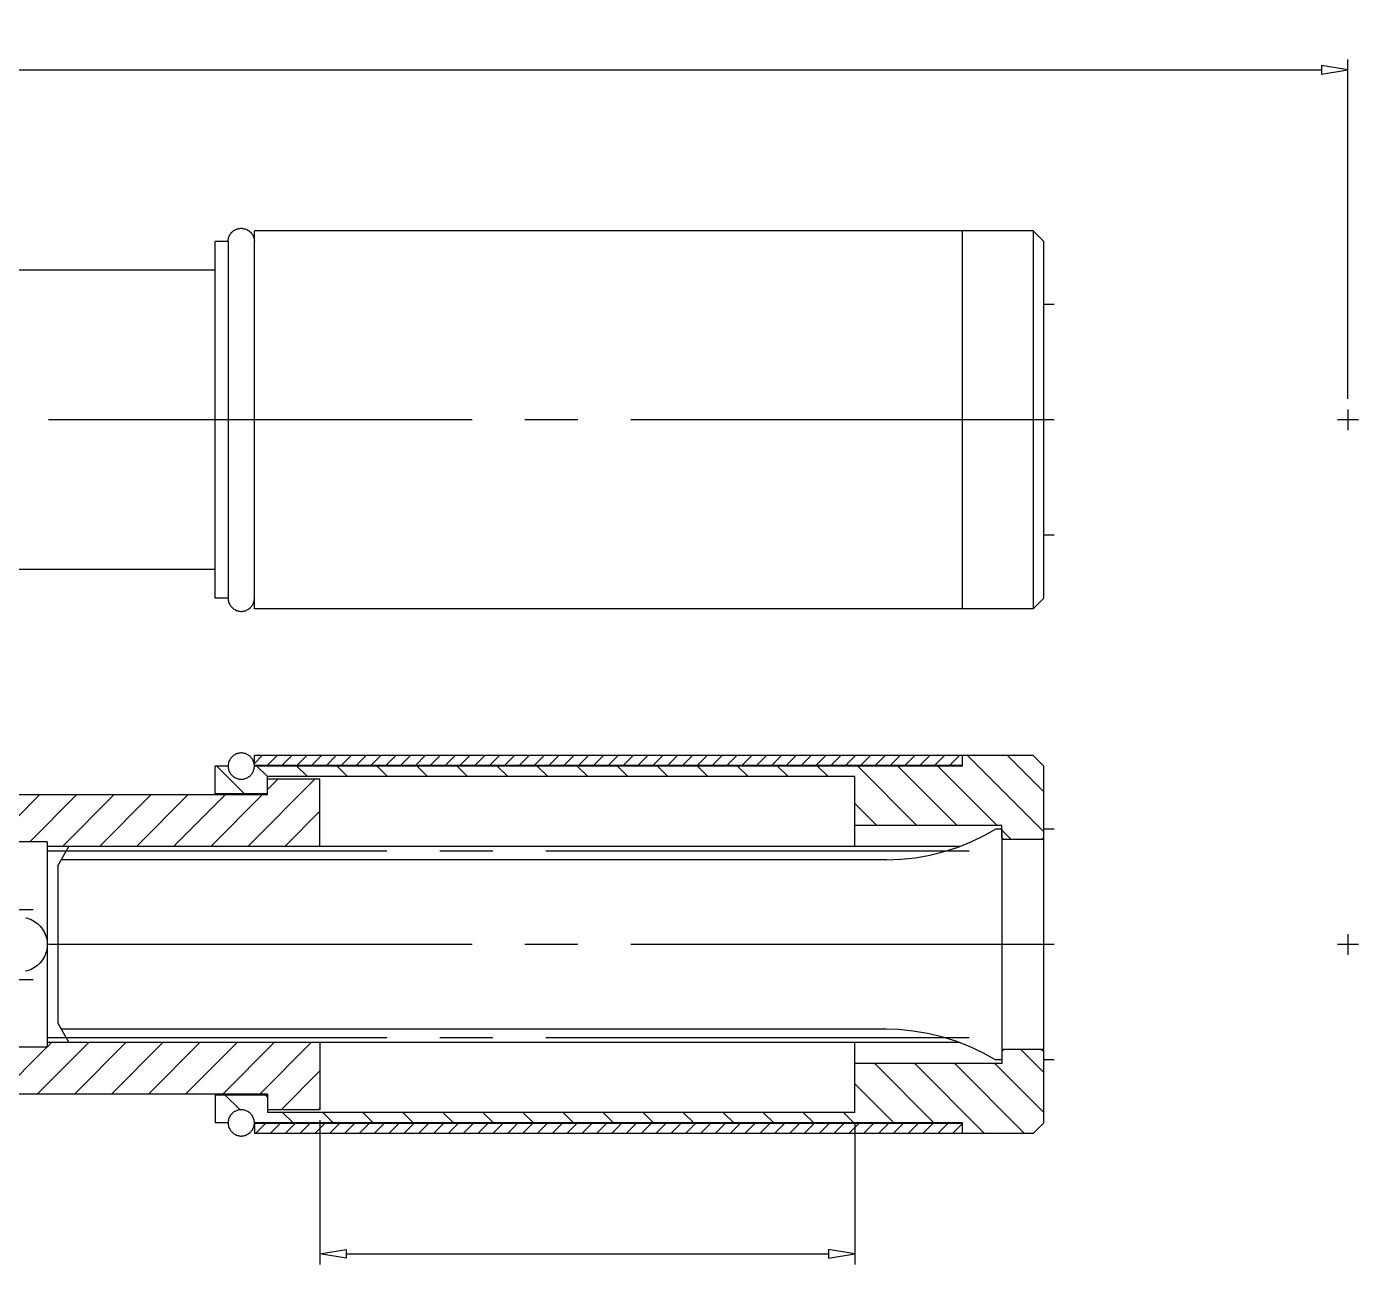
# Model space of a CAD drawing. Extents: x 0.1 to 49.5, y 18.9 to 51.3.
# Drawn here: x 18.04 to 49.49, y 22.06 to 51.28 of the extents above; entities that cross this region are included whole.
import ezdxf

# ---------------------------------------------------------------- set-up
doc = ezdxf.new("R2010")
doc.units = 0
doc.linetypes.add('1', pattern=[13.75, 10, -1.25, 1.25, -1.25])
doc.layers.get('0').update_dxf_attribs({"linetype": 'CONTINUOUS'})

msp = doc.modelspace()

# ---------------------------------------------------------------- linework, layer by layer
at = {"color": 2, "const_width": 0.000000248}
for points in [[(26.268, 50.408), (26.161, 50.408), (26.161, 51.087), (26.133, 51.062), (26.099, 51.038), (26.061, 51.013), (26.02, 50.991), (25.983, 50.973), (25.948, 50.958), (25.948, 51.061), (26.005, 51.091), (26.058, 51.125), (26.105, 51.163), (26.145, 51.202), (26.176, 51.241), (26.199, 51.279), (26.268, 51.279), (26.268, 50.408)], [(26.704, 50.879), (26.664, 50.897), (26.631, 50.92), (26.606, 50.948), (26.588, 50.98), (26.578, 51.016), (26.574, 51.055), (26.582, 51.115), (26.604, 51.168), (26.642, 51.214), (26.693, 51.25), (26.753, 51.272), (26.823, 51.279), (26.894, 51.272), (26.955, 51.25), (27.006, 51.213), (27.044, 51.166), (27.067, 51.112), (27.075, 51.052), (27.072, 51.014), (27.061, 50.979), (27.044, 50.947), (27.019, 50.92), (26.987, 50.897), (26.947, 50.879), (26.996, 50.858), (27.037, 50.83), (27.069, 50.795), (27.092, 50.753), (27.106, 50.707), (27.111, 50.656), (27.102, 50.586), (27.076, 50.524), (27.032, 50.469), (26.974, 50.427), (26.905, 50.402), (26.825, 50.394), (26.745, 50.402), (26.676, 50.427), (26.618, 50.47), (26.574, 50.524), (26.548, 50.588), (26.539, 50.659), (26.544, 50.712), (26.558, 50.76), (26.582, 50.801), (26.615, 50.835), (26.656, 50.861), (26.704, 50.879)], [(27.214, 50.836), (27.218, 50.932), (27.228, 51.014), (27.246, 51.083), (27.27, 51.141), (27.302, 51.189), (27.34, 51.228), (27.385, 51.256), (27.437, 51.273), (27.497, 51.279), (27.542, 51.276), (27.582, 51.266), (27.619, 51.251), (27.652, 51.229), (27.681, 51.202), (27.706, 51.17), (27.728, 51.132), (27.745, 51.089), (27.76, 51.041), (27.771, 50.984), (27.777, 50.916), (27.78, 50.836), (27.776, 50.741), (27.766, 50.659), (27.748, 50.59), (27.724, 50.532), (27.693, 50.484), (27.655, 50.445), (27.609, 50.416), (27.557, 50.399), (27.497, 50.394), (27.419, 50.404), (27.354, 50.433), (27.3, 50.483), (27.252, 50.571), (27.224, 50.688), (27.214, 50.836)], [(26.683, 51.059), (26.687, 51.02), (26.701, 50.987), (26.723, 50.958), (26.752, 50.937), (26.786, 50.924), (26.826, 50.919), (26.864, 50.924), (26.898, 50.937), (26.926, 50.958), (26.948, 50.986), (26.961, 51.017), (26.966, 51.053), (26.961, 51.09), (26.948, 51.123), (26.925, 51.151), (26.896, 51.174), (26.862, 51.187), (26.824, 51.191), (26.786, 51.187), (26.752, 51.174), (26.723, 51.152), (26.701, 51.125), (26.688, 51.093), (26.683, 51.059)], [(27.324, 50.836), (27.329, 50.709), (27.346, 50.615), (27.374, 50.552), (27.409, 50.512), (27.451, 50.489), (27.497, 50.481), (27.543, 50.489), (27.584, 50.513), (27.62, 50.552), (27.648, 50.615), (27.665, 50.71), (27.67, 50.836), (27.665, 50.963), (27.648, 51.058), (27.62, 51.12), (27.584, 51.16), (27.543, 51.183), (27.496, 51.191), (27.45, 51.184), (27.411, 51.163), (27.379, 51.129), (27.348, 51.061), (27.33, 50.963), (27.324, 50.836)], [(26.649, 50.658), (26.651, 50.628), (26.658, 50.599), (26.67, 50.57), (26.687, 50.544), (26.708, 50.522), (26.735, 50.504), (26.764, 50.491), (26.794, 50.484), (26.826, 50.481), (26.874, 50.487), (26.916, 50.503), (26.952, 50.53), (26.98, 50.566), (26.996, 50.607), (27.002, 50.655), (26.996, 50.703), (26.979, 50.746), (26.951, 50.782), (26.914, 50.81), (26.871, 50.827), (26.823, 50.832), (26.775, 50.827), (26.734, 50.81), (26.698, 50.783), (26.671, 50.747), (26.654, 50.705), (26.649, 50.658)], [(27.181, 42.383), (27.279, 42.392), (27.29, 42.348), (27.305, 42.313), (27.326, 42.287), (27.352, 42.269), (27.382, 42.258), (27.416, 42.254), (27.446, 42.257), (27.474, 42.265), (27.499, 42.277), (27.521, 42.294), (27.54, 42.314), (27.556, 42.337), (27.571, 42.365), (27.583, 42.399), (27.594, 42.439), (27.603, 42.482), (27.608, 42.526), (27.61, 42.57), (27.61, 42.575), (27.609, 42.582), (27.609, 42.591), (27.586, 42.559), (27.558, 42.532), (27.526, 42.508), (27.489, 42.491), (27.451, 42.48), (27.411, 42.477), (27.346, 42.485), (27.288, 42.511), (27.237, 42.555), (27.197, 42.613), (27.174, 42.682), (27.166, 42.761), (27.174, 42.844), (27.199, 42.915), (27.24, 42.975), (27.294, 43.019), (27.356, 43.046), (27.426, 43.055), (27.479, 43.05), (27.528, 43.035), (27.574, 43.01), (27.615, 42.975), (27.649, 42.931), (27.676, 42.879), (27.695, 42.815), (27.707, 42.733), (27.711, 42.634), (27.707, 42.531), (27.695, 42.442), (27.676, 42.369), (27.65, 42.308), (27.615, 42.258), (27.574, 42.218), (27.526, 42.19), (27.472, 42.172), (27.414, 42.167), (27.353, 42.173), (27.3, 42.192), (27.255, 42.223), (27.219, 42.266), (27.195, 42.319), (27.181, 42.383)], [(27.598, 42.767), (27.593, 42.824), (27.577, 42.873), (27.551, 42.913), (27.518, 42.943), (27.48, 42.961), (27.439, 42.967), (27.396, 42.96), (27.356, 42.941), (27.321, 42.909), (27.293, 42.866), (27.276, 42.816), (27.27, 42.758), (27.276, 42.706), (27.292, 42.661), (27.318, 42.623), (27.352, 42.594), (27.392, 42.577), (27.436, 42.571), (27.48, 42.577), (27.519, 42.594), (27.552, 42.623), (27.577, 42.662), (27.593, 42.71), (27.598, 42.767)], [(28.345, 42.284), (28.345, 42.181), (27.797, 42.181), (27.798, 42.207), (27.802, 42.232), (27.809, 42.256), (27.825, 42.295), (27.848, 42.333), (27.876, 42.371), (27.911, 42.411), (27.955, 42.455), (28.009, 42.503), (28.089, 42.575), (28.15, 42.637), (28.191, 42.688), (28.218, 42.732), (28.234, 42.775), (28.239, 42.816), (28.234, 42.856), (28.22, 42.892), (28.196, 42.923), (28.164, 42.948), (28.126, 42.962), (28.083, 42.967), (28.037, 42.962), (27.998, 42.946), (27.965, 42.921), (27.941, 42.886), (27.926, 42.843), (27.921, 42.792), (27.816, 42.804), (27.83, 42.879), (27.857, 42.942), (27.897, 42.991), (27.949, 43.027), (28.012, 43.048), (28.085, 43.055), (28.159, 43.048), (28.222, 43.024), (28.274, 42.986), (28.313, 42.936), (28.336, 42.879), (28.343, 42.814), (28.341, 42.779), (28.334, 42.745), (28.323, 42.711), (28.307, 42.677), (28.284, 42.641), (28.256, 42.605), (28.217, 42.563), (28.165, 42.512), (28.099, 42.452), (28.045, 42.404), (28.006, 42.367), (27.981, 42.342), (27.965, 42.323), (27.95, 42.304), (27.938, 42.284), (28.345, 42.284)], [(28.454, 42.411), (28.556, 42.425), (28.57, 42.371), (28.59, 42.327), (28.616, 42.295), (28.646, 42.272), (28.68, 42.259), (28.718, 42.254), (28.764, 42.26), (28.804, 42.278), (28.84, 42.307), (28.867, 42.344), (28.884, 42.387), (28.889, 42.436), (28.884, 42.482), (28.869, 42.523), (28.843, 42.558), (28.81, 42.584), (28.771, 42.6), (28.727, 42.605), (28.706, 42.604), (28.682, 42.6), (28.655, 42.593), (28.666, 42.687), (28.673, 42.687), (28.678, 42.686), (28.683, 42.686), (28.725, 42.69), (28.764, 42.702), (28.8, 42.722), (28.829, 42.75), (28.846, 42.786), (28.852, 42.832), (28.848, 42.868), (28.835, 42.901), (28.814, 42.929), (28.786, 42.95), (28.754, 42.963), (28.716, 42.968), (28.679, 42.963), (28.646, 42.95), (28.617, 42.928), (28.594, 42.898), (28.577, 42.859), (28.566, 42.811), (28.464, 42.83), (28.482, 42.896), (28.51, 42.952), (28.549, 42.996), (28.597, 43.029), (28.652, 43.049), (28.714, 43.055), (28.758, 43.052), (28.8, 43.042), (28.839, 43.025), (28.874, 43.002), (28.903, 42.974), (28.926, 42.941), (28.943, 42.905), (28.953, 42.868), (28.956, 42.829), (28.953, 42.793), (28.944, 42.758), (28.928, 42.726), (28.905, 42.698), (28.877, 42.673), (28.842, 42.653), (28.888, 42.637), (28.926, 42.612), (28.956, 42.579), (28.979, 42.538), (28.993, 42.492), (28.997, 42.439), (28.988, 42.366), (28.962, 42.302), (28.918, 42.245), (28.861, 42.201), (28.794, 42.175), (28.718, 42.166), (28.649, 42.174), (28.589, 42.196), (28.537, 42.234), (28.495, 42.284), (28.468, 42.343), (28.454, 42.411)], [(29.254, 42.653), (29.216, 42.672), (29.184, 42.695), (29.16, 42.723), (29.144, 42.755), (29.133, 42.791), (29.13, 42.831), (29.137, 42.891), (29.159, 42.944), (29.195, 42.991), (29.243, 43.027), (29.301, 43.048), (29.368, 43.055), (29.436, 43.048), (29.494, 43.026), (29.543, 42.989), (29.579, 42.942), (29.601, 42.888), (29.609, 42.828), (29.605, 42.789), (29.595, 42.754), (29.579, 42.723), (29.555, 42.695), (29.524, 42.672), (29.487, 42.653), (29.534, 42.632), (29.572, 42.604), (29.603, 42.569), (29.625, 42.528), (29.638, 42.482), (29.643, 42.43), (29.634, 42.36), (29.609, 42.297), (29.568, 42.243), (29.512, 42.2), (29.446, 42.175), (29.37, 42.167), (29.293, 42.175), (29.227, 42.201), (29.172, 42.243), (29.13, 42.298), (29.105, 42.361), (29.097, 42.433), (29.101, 42.487), (29.115, 42.534), (29.138, 42.575), (29.169, 42.61), (29.208, 42.636), (29.254, 42.653)], [(29.234, 42.835), (29.238, 42.796), (29.251, 42.762), (29.272, 42.734), (29.3, 42.712), (29.332, 42.699), (29.37, 42.694), (29.407, 42.699), (29.439, 42.712), (29.467, 42.733), (29.488, 42.761), (29.5, 42.793), (29.504, 42.829), (29.5, 42.866), (29.487, 42.899), (29.466, 42.927), (29.438, 42.95), (29.405, 42.963), (29.369, 42.968), (29.332, 42.963), (29.3, 42.95), (29.272, 42.928), (29.251, 42.9), (29.238, 42.869), (29.234, 42.835)], [(30.068, 42.181), (30.068, 42.39), (29.708, 42.39), (29.708, 42.488), (30.087, 43.052), (30.17, 43.052), (30.17, 42.488), (30.282, 42.488), (30.282, 42.39), (30.17, 42.39), (30.17, 42.181), (30.068, 42.181)], [(30.068, 42.88), (29.808, 42.488), (30.068, 42.488), (30.068, 42.88)], [(30.921, 42.284), (30.921, 42.181), (30.373, 42.181), (30.374, 42.207), (30.377, 42.232), (30.385, 42.256), (30.401, 42.295), (30.424, 42.333), (30.452, 42.371), (30.487, 42.411), (30.531, 42.455), (30.585, 42.503), (30.665, 42.575), (30.726, 42.637), (30.767, 42.688), (30.794, 42.732), (30.81, 42.775), (30.815, 42.816), (30.81, 42.856), (30.796, 42.892), (30.772, 42.923), (30.74, 42.948), (30.702, 42.962), (30.659, 42.967), (30.613, 42.962), (30.574, 42.946), (30.541, 42.921), (30.517, 42.886), (30.502, 42.843), (30.497, 42.792), (30.392, 42.804), (30.406, 42.879), (30.433, 42.942), (30.473, 42.991), (30.525, 43.027), (30.588, 43.048), (30.661, 43.055), (30.735, 43.048), (30.798, 43.024), (30.85, 42.986), (30.889, 42.936), (30.912, 42.879), (30.919, 42.814), (30.917, 42.779), (30.91, 42.745), (30.899, 42.711), (30.883, 42.677), (30.86, 42.641), (30.832, 42.605), (30.793, 42.563), (30.741, 42.512), (30.675, 42.452), (30.621, 42.404), (30.582, 42.367), (30.557, 42.342), (30.541, 42.323), (30.526, 42.304), (30.514, 42.284), (30.921, 42.284)], [(29.201, 42.433), (29.203, 42.402), (29.21, 42.373), (29.222, 42.344), (29.238, 42.318), (29.258, 42.296), (29.283, 42.278), (29.311, 42.265), (29.34, 42.257), (29.371, 42.254), (29.417, 42.26), (29.457, 42.276), (29.491, 42.304), (29.518, 42.34), (29.533, 42.381), (29.539, 42.429), (29.533, 42.478), (29.517, 42.52), (29.49, 42.557), (29.454, 42.585), (29.414, 42.602), (29.367, 42.607), (29.322, 42.602), (29.283, 42.585), (29.248, 42.557), (29.222, 42.521), (29.206, 42.48), (29.201, 42.433)], [(27.181, 29.996), (27.279, 30.005), (27.29, 29.961), (27.305, 29.926), (27.326, 29.9), (27.352, 29.882), (27.382, 29.871), (27.416, 29.867), (27.446, 29.87), (27.474, 29.877), (27.499, 29.89), (27.521, 29.907), (27.54, 29.927), (27.556, 29.95), (27.571, 29.978), (27.583, 30.012), (27.594, 30.052), (27.603, 30.095), (27.608, 30.139), (27.61, 30.183), (27.61, 30.188), (27.609, 30.195), (27.609, 30.204), (27.586, 30.172), (27.558, 30.145), (27.526, 30.121), (27.489, 30.104), (27.451, 30.093), (27.411, 30.089), (27.346, 30.098), (27.288, 30.124), (27.237, 30.168), (27.197, 30.226), (27.174, 30.295), (27.166, 30.374), (27.174, 30.457), (27.199, 30.528), (27.24, 30.588), (27.294, 30.632), (27.356, 30.659), (27.426, 30.668), (27.479, 30.663), (27.528, 30.648), (27.574, 30.623), (27.615, 30.588), (27.649, 30.544), (27.676, 30.492), (27.695, 30.427), (27.707, 30.346), (27.711, 30.247), (27.707, 30.144), (27.695, 30.055), (27.676, 29.982), (27.65, 29.921), (27.615, 29.871), (27.574, 29.831), (27.526, 29.803), (27.472, 29.785), (27.414, 29.78), (27.353, 29.786), (27.3, 29.805), (27.255, 29.836), (27.219, 29.879), (27.195, 29.932), (27.181, 29.996)], [(27.598, 30.38), (27.593, 30.437), (27.577, 30.486), (27.551, 30.526), (27.518, 30.556), (27.48, 30.574), (27.439, 30.58), (27.396, 30.573), (27.356, 30.554), (27.321, 30.522), (27.293, 30.479), (27.276, 30.429), (27.27, 30.371), (27.276, 30.319), (27.292, 30.274), (27.318, 30.236), (27.352, 30.207), (27.392, 30.19), (27.436, 30.184), (27.48, 30.19), (27.519, 30.207), (27.552, 30.236), (27.577, 30.275), (27.593, 30.323), (27.598, 30.38)], [(28.345, 29.897), (28.345, 29.794), (27.797, 29.794), (27.798, 29.82), (27.802, 29.845), (27.809, 29.869), (27.825, 29.908), (27.848, 29.946), (27.876, 29.984), (27.911, 30.024), (27.955, 30.068), (28.009, 30.116), (28.089, 30.188), (28.15, 30.25), (28.191, 30.301), (28.218, 30.345), (28.234, 30.388), (28.239, 30.429), (28.234, 30.469), (28.22, 30.505), (28.196, 30.536), (28.164, 30.56), (28.126, 30.575), (28.083, 30.58), (28.037, 30.575), (27.998, 30.559), (27.965, 30.534), (27.941, 30.499), (27.926, 30.456), (27.921, 30.405), (27.816, 30.417), (27.83, 30.492), (27.857, 30.554), (27.897, 30.604), (27.949, 30.64), (28.012, 30.661), (28.085, 30.668), (28.159, 30.661), (28.222, 30.637), (28.274, 30.599), (28.313, 30.549), (28.336, 30.491), (28.343, 30.427), (28.341, 30.392), (28.334, 30.358), (28.323, 30.324), (28.307, 30.29), (28.284, 30.254), (28.256, 30.218), (28.217, 30.176), (28.165, 30.125), (28.099, 30.065), (28.045, 30.016), (28.006, 29.98), (27.981, 29.955), (27.965, 29.936), (27.95, 29.916), (27.938, 29.897), (28.345, 29.897)], [(28.454, 30.024), (28.556, 30.038), (28.57, 29.984), (28.59, 29.94), (28.616, 29.908), (28.646, 29.885), (28.68, 29.872), (28.718, 29.867), (28.764, 29.873), (28.804, 29.891), (28.84, 29.92), (28.867, 29.957), (28.884, 30), (28.889, 30.049), (28.884, 30.095), (28.869, 30.136), (28.843, 30.171), (28.81, 30.197), (28.771, 30.213), (28.727, 30.218), (28.706, 30.217), (28.682, 30.213), (28.655, 30.206), (28.666, 30.3), (28.673, 30.3), (28.678, 30.299), (28.683, 30.299), (28.725, 30.303), (28.764, 30.315), (28.8, 30.335), (28.829, 30.363), (28.846, 30.399), (28.852, 30.445), (28.848, 30.481), (28.835, 30.514), (28.814, 30.542), (28.786, 30.563), (28.754, 30.576), (28.716, 30.58), (28.679, 30.576), (28.646, 30.563), (28.617, 30.541), (28.594, 30.511), (28.577, 30.472), (28.566, 30.424), (28.464, 30.443), (28.482, 30.509), (28.51, 30.565), (28.549, 30.609), (28.597, 30.642), (28.652, 30.662), (28.714, 30.668), (28.758, 30.665), (28.8, 30.655), (28.839, 30.638), (28.874, 30.615), (28.903, 30.587), (28.926, 30.554), (28.943, 30.518), (28.953, 30.481), (28.956, 30.442), (28.953, 30.406), (28.944, 30.371), (28.928, 30.339), (28.905, 30.311), (28.877, 30.286), (28.842, 30.266), (28.888, 30.25), (28.926, 30.225), (28.956, 30.192), (28.979, 30.151), (28.993, 30.105), (28.997, 30.051), (28.988, 29.979), (28.962, 29.915), (28.918, 29.858), (28.861, 29.814), (28.794, 29.788), (28.718, 29.779), (28.649, 29.787), (28.589, 29.809), (28.537, 29.847), (28.495, 29.897), (28.468, 29.956), (28.454, 30.024)], [(29.254, 30.266), (29.216, 30.285), (29.184, 30.308), (29.16, 30.336), (29.144, 30.368), (29.133, 30.404), (29.13, 30.444), (29.137, 30.504), (29.159, 30.557), (29.195, 30.604), (29.243, 30.64), (29.301, 30.661), (29.368, 30.668), (29.436, 30.661), (29.494, 30.639), (29.543, 30.602), (29.579, 30.555), (29.601, 30.501), (29.609, 30.441), (29.605, 30.402), (29.595, 30.367), (29.579, 30.336), (29.555, 30.308), (29.524, 30.285), (29.487, 30.266), (29.534, 30.245), (29.572, 30.217), (29.603, 30.182), (29.625, 30.141), (29.638, 30.095), (29.643, 30.043), (29.634, 29.973), (29.609, 29.91), (29.568, 29.856), (29.512, 29.813), (29.446, 29.788), (29.37, 29.78), (29.293, 29.788), (29.227, 29.813), (29.172, 29.856), (29.13, 29.911), (29.105, 29.974), (29.097, 30.046), (29.101, 30.1), (29.115, 30.147), (29.138, 30.188), (29.169, 30.222), (29.208, 30.248), (29.254, 30.266)], [(29.234, 30.447), (29.238, 30.409), (29.251, 30.375), (29.272, 30.347), (29.3, 30.325), (29.332, 30.312), (29.37, 30.307), (29.407, 30.312), (29.439, 30.325), (29.467, 30.346), (29.488, 30.374), (29.5, 30.406), (29.504, 30.442), (29.5, 30.479), (29.487, 30.512), (29.466, 30.54), (29.438, 30.563), (29.405, 30.576), (29.369, 30.58), (29.332, 30.576), (29.3, 30.563), (29.272, 30.541), (29.251, 30.513), (29.238, 30.482), (29.234, 30.447)], [(30.068, 29.794), (30.068, 30.003), (29.708, 30.003), (29.708, 30.101), (30.087, 30.665), (30.17, 30.665), (30.17, 30.101), (30.282, 30.101), (30.282, 30.003), (30.17, 30.003), (30.17, 29.794), (30.068, 29.794)], [(30.921, 29.897), (30.921, 29.794), (30.373, 29.794), (30.374, 29.82), (30.377, 29.845), (30.385, 29.869), (30.401, 29.908), (30.424, 29.946), (30.452, 29.984), (30.487, 30.024), (30.531, 30.068), (30.585, 30.116), (30.665, 30.188), (30.726, 30.25), (30.767, 30.301), (30.794, 30.345), (30.81, 30.388), (30.815, 30.429), (30.81, 30.469), (30.796, 30.505), (30.772, 30.536), (30.74, 30.56), (30.702, 30.575), (30.659, 30.58), (30.613, 30.575), (30.574, 30.559), (30.541, 30.534), (30.517, 30.499), (30.502, 30.456), (30.497, 30.405), (30.392, 30.417), (30.406, 30.492), (30.433, 30.554), (30.473, 30.604), (30.525, 30.64), (30.588, 30.661), (30.661, 30.668), (30.735, 30.661), (30.798, 30.637), (30.85, 30.599), (30.889, 30.549), (30.912, 30.491), (30.919, 30.427), (30.917, 30.392), (30.91, 30.358), (30.899, 30.324), (30.883, 30.29), (30.86, 30.254), (30.832, 30.218), (30.793, 30.176), (30.741, 30.125), (30.675, 30.065), (30.621, 30.016), (30.582, 29.98), (30.557, 29.955), (30.541, 29.936), (30.526, 29.916), (30.514, 29.897), (30.921, 29.897)], [(29.201, 30.046), (29.203, 30.015), (29.21, 29.986), (29.222, 29.957), (29.238, 29.931), (29.258, 29.909), (29.283, 29.891), (29.311, 29.878), (29.34, 29.87), (29.371, 29.867), (29.417, 29.873), (29.457, 29.889), (29.491, 29.917), (29.518, 29.953), (29.533, 29.994), (29.539, 30.042), (29.533, 30.09), (29.517, 30.133), (29.49, 30.17), (29.454, 30.198), (29.414, 30.214), (29.367, 30.22), (29.322, 30.215), (29.283, 30.198), (29.248, 30.17), (29.222, 30.134), (29.206, 30.093), (29.201, 30.046)], [(30.068, 30.493), (29.808, 30.101), (30.068, 30.101), (30.068, 30.493)], [(30.608, 22.681), (30.72, 22.691), (30.732, 22.641), (30.751, 22.6), (30.778, 22.568), (30.81, 22.545), (30.846, 22.532), (30.887, 22.527), (30.936, 22.534), (30.979, 22.553), (31.017, 22.585), (31.047, 22.628), (31.064, 22.679), (31.07, 22.739), (31.065, 22.795), (31.048, 22.843), (31.019, 22.883), (30.982, 22.912), (30.937, 22.929), (30.885, 22.935), (30.852, 22.933), (30.821, 22.925), (30.792, 22.912), (30.767, 22.895), (30.745, 22.874), (30.727, 22.851), (30.627, 22.864), (30.711, 23.31), (31.142, 23.31), (31.142, 23.208), (30.796, 23.208), (30.75, 22.975), (30.803, 23.005), (30.857, 23.023), (30.914, 23.029), (30.985, 23.02), (31.049, 22.994), (31.105, 22.951), (31.149, 22.893), (31.175, 22.826), (31.183, 22.748), (31.176, 22.673), (31.153, 22.606), (31.115, 22.545), (31.052, 22.486), (30.976, 22.451), (30.887, 22.44), (30.813, 22.447), (30.749, 22.469), (30.694, 22.506), (30.651, 22.555), (30.623, 22.613), (30.608, 22.681)], [(31.282, 22.882), (31.286, 22.978), (31.296, 23.06), (31.314, 23.129), (31.338, 23.187), (31.37, 23.235), (31.408, 23.274), (31.453, 23.302), (31.505, 23.319), (31.565, 23.325), (31.609, 23.322), (31.65, 23.312), (31.687, 23.297), (31.72, 23.275), (31.749, 23.248), (31.774, 23.216), (31.795, 23.178), (31.813, 23.135), (31.828, 23.087), (31.839, 23.03), (31.845, 22.962), (31.847, 22.882), (31.844, 22.787), (31.834, 22.705), (31.816, 22.636), (31.792, 22.578), (31.761, 22.53), (31.722, 22.491), (31.677, 22.462), (31.625, 22.445), (31.565, 22.44), (31.487, 22.45), (31.421, 22.479), (31.368, 22.529), (31.32, 22.617), (31.292, 22.734), (31.282, 22.882)], [(31.391, 22.882), (31.397, 22.755), (31.414, 22.661), (31.441, 22.598), (31.477, 22.558), (31.518, 22.535), (31.565, 22.527), (31.611, 22.535), (31.652, 22.559), (31.688, 22.598), (31.716, 22.661), (31.733, 22.756), (31.738, 22.882), (31.733, 23.009), (31.716, 23.104), (31.688, 23.166), (31.652, 23.206), (31.611, 23.229), (31.564, 23.237), (31.518, 23.23), (31.479, 23.209), (31.446, 23.175), (31.416, 23.107), (31.398, 23.009), (31.391, 22.882)]]:
    msp.add_lwpolyline(points, dxfattribs=at)
at = {"color": 3}
for points in [[(48.624, 50.363), (48.624, 50.156), (49.243, 50.26), (49.243, 50.26), (48.624, 50.363)], [(49.243, 42.492), (49.243, 50.507)], [(5.294, 50.26), (48.624, 50.26)], [(24.965, 25.46), (24.965, 22.058)], [(37.599, 25.398), (37.599, 22.058)], [(25.584, 22.409), (25.584, 22.202), (24.965, 22.306), (24.965, 22.306), (25.584, 22.409)], [(36.98, 22.409), (36.98, 22.202), (37.599, 22.306), (37.599, 22.306), (36.98, 22.409)], [(25.584, 22.306), (36.98, 22.306)]]:
    msp.add_lwpolyline(points, dxfattribs=at)
at = {"color": 7}
for points in [[(22.797, 46.208), (22.798, 46.23), (22.8, 46.251), (22.804, 46.273), (22.809, 46.294), (22.816, 46.314), (22.824, 46.334), (22.833, 46.354), (22.844, 46.372), (22.856, 46.39), (22.869, 46.407), (22.884, 46.423), (22.899, 46.438), (22.916, 46.452), (22.933, 46.465), (22.952, 46.476), (22.971, 46.486), (22.991, 46.495), (23.011, 46.503), (23.032, 46.509), (23.053, 46.513), (23.074, 46.516), (23.096, 46.518), (23.117, 46.518), (23.139, 46.516), (23.16, 46.513), (23.182, 46.509), (23.202, 46.503), (23.223, 46.495), (23.242, 46.486), (23.261, 46.476), (23.28, 46.465), (23.297, 46.452), (23.314, 46.438), (23.329, 46.423), (23.344, 46.407), (23.357, 46.39), (23.369, 46.372), (23.38, 46.354), (23.389, 46.334), (23.398, 46.314), (23.404, 46.294), (23.41, 46.273), (23.413, 46.251), (23.416, 46.208)], [(41.811, 46.456), (23.416, 46.456)], [(23.416, 37.537), (23.416, 46.456)], [(40.139, 37.537), (40.139, 46.456)], [(41.811, 46.456), (41.811, 37.537)], [(41.811, 46.456), (42.059, 46.208)], [(22.487, 37.785), (22.487, 46.208)], [(22.797, 46.208), (22.487, 46.208)], [(22.797, 46.208), (22.797, 37.785)], [(42.059, 37.785), (42.059, 46.208)], [(22.487, 45.527), (5.418, 45.527)], [(42.307, 44.722), (42.059, 44.722)], [(42.307, 39.271), (42.059, 39.271)], [(22.487, 38.466), (5.418, 38.466)], [(22.797, 37.785), (22.487, 37.785)], [(22.797, 37.785), (22.798, 37.763), (22.8, 37.742), (22.804, 37.721), (22.809, 37.7), (22.816, 37.679), (22.824, 37.659), (22.833, 37.64), (22.844, 37.621), (22.856, 37.603), (22.869, 37.586), (22.884, 37.57), (22.899, 37.555), (22.916, 37.541), (22.933, 37.528), (22.952, 37.517), (22.971, 37.507), (22.991, 37.498), (23.011, 37.49), (23.032, 37.484), (23.053, 37.48), (23.074, 37.477), (23.096, 37.475), (23.117, 37.475), (23.139, 37.477), (23.16, 37.48), (23.182, 37.484), (23.202, 37.49), (23.223, 37.498), (23.242, 37.507), (23.261, 37.517), (23.28, 37.528), (23.297, 37.541), (23.314, 37.555), (23.329, 37.57), (23.344, 37.586), (23.357, 37.603), (23.369, 37.621), (23.38, 37.64), (23.389, 37.659), (23.398, 37.679), (23.404, 37.7), (23.41, 37.721), (23.413, 37.742), (23.416, 37.785)], [(42.059, 37.785), (41.811, 37.537)], [(41.811, 37.537), (23.416, 37.537)], [(23.416, 33.821), (23.416, 33.843), (23.413, 33.864), (23.41, 33.886), (23.404, 33.906), (23.398, 33.927), (23.389, 33.947), (23.38, 33.967), (23.369, 33.985), (23.357, 34.003), (23.344, 34.02), (23.329, 34.036), (23.314, 34.051), (23.297, 34.065), (23.28, 34.078), (23.261, 34.089), (23.242, 34.099), (23.223, 34.108), (23.202, 34.116), (23.182, 34.122), (23.16, 34.126), (23.139, 34.129), (23.117, 34.131), (23.096, 34.131), (23.074, 34.129), (23.053, 34.126), (23.032, 34.122), (23.011, 34.116), (22.991, 34.108), (22.971, 34.099), (22.952, 34.089), (22.933, 34.078), (22.916, 34.065), (22.899, 34.051), (22.884, 34.036), (22.869, 34.02), (22.856, 34.003), (22.844, 33.985), (22.833, 33.967), (22.824, 33.947), (22.816, 33.927), (22.809, 33.906), (22.804, 33.886), (22.8, 33.864), (22.798, 33.843), (22.797, 33.821), (22.798, 33.8), (22.8, 33.778), (22.804, 33.757), (22.809, 33.736), (22.816, 33.715), (22.824, 33.695), (22.833, 33.676), (22.844, 33.657), (22.856, 33.639), (22.869, 33.622), (22.884, 33.606), (22.899, 33.591), (22.916, 33.577), (22.933, 33.564), (22.952, 33.553), (22.971, 33.543), (22.991, 33.534), (23.011, 33.527), (23.032, 33.521), (23.053, 33.516), (23.074, 33.513), (23.096, 33.512), (23.117, 33.512), (23.139, 33.513), (23.16, 33.516), (23.182, 33.521), (23.202, 33.527), (23.223, 33.534), (23.242, 33.543), (23.261, 33.553), (23.28, 33.564), (23.297, 33.577), (23.314, 33.591), (23.329, 33.606), (23.344, 33.622), (23.357, 33.639), (23.369, 33.657), (23.38, 33.676), (23.389, 33.695), (23.398, 33.715), (23.404, 33.736), (23.41, 33.757), (23.413, 33.778), (23.416, 33.821)], [(41.811, 34.069), (23.416, 34.069)], [(23.416, 33.821), (23.416, 34.069)], [(40.139, 33.821), (40.139, 34.069)], [(41.811, 34.069), (42.059, 33.821)], [(22.487, 33.14), (22.487, 33.821)], [(22.797, 33.821), (22.487, 33.821)], [(40.139, 33.834), (23.416, 33.834)], [(40.139, 33.821), (23.416, 33.821)], [(42.059, 25.398), (42.059, 33.821)], [(37.599, 33.573), (23.726, 33.573)], [(23.726, 33.14), (23.726, 33.573)], [(24.965, 33.511), (23.726, 33.511)], [(23.726, 33.14), (23.726, 33.511)], [(24.965, 31.926), (24.965, 33.511)], [(37.599, 31.926), (37.599, 33.573)], [(23.726, 33.14), (5.418, 33.14)], [(23.726, 33.165), (22.487, 33.165)], [(41.068, 32.421), (37.599, 32.421)], [(41.068, 32.136), (41.068, 32.421)], [(38.343, 31.611), (38.688, 31.623), (39.032, 31.659), (39.373, 31.72), (39.708, 31.803), (40.037, 31.91), (40.358, 32.04), (40.669, 32.191), (40.921, 32.335)], [(41.068, 32.335), (40.921, 32.335)], [(41.068, 32.335), (41.068, 26.884)], [(41.068, 32.136), (41.117, 32.087)], [(42.059, 32.087), (41.068, 32.087)], [(42.009, 32.087), (42.059, 32.136)], [(42.307, 32.335), (42.059, 32.335)], [(18.523, 32.037), (6.136, 32.037)], [(18.523, 32.037), (18.523, 27.182)], [(19.036, 31.926), (18.523, 31.926)], [(18.771, 31.468), (19.036, 31.926)], [(40.08, 31.926), (19.036, 31.926)], [(18.771, 31.468), (18.771, 27.751)], [(38.343, 31.611), (18.854, 31.611)], [(18.013, 30.24), (18.057, 30.229), (18.1, 30.215), (18.141, 30.198), (18.182, 30.178), (18.221, 30.156), (18.258, 30.131), (18.293, 30.103), (18.327, 30.073), (18.358, 30.041), (18.387, 30.006), (18.413, 29.97), (18.437, 29.932), (18.458, 29.892), (18.476, 29.851), (18.492, 29.809), (18.504, 29.765), (18.514, 29.721), (18.52, 29.677), (18.523, 29.632), (18.523, 29.587), (18.52, 29.542), (18.514, 29.498), (18.504, 29.454), (18.492, 29.41), (18.476, 29.368), (18.458, 29.327), (18.437, 29.287), (18.413, 29.249), (18.387, 29.213), (18.358, 29.179), (18.327, 29.146), (18.293, 29.116), (18.258, 29.088), (18.221, 29.063), (18.182, 29.041), (18.141, 29.021), (18.1, 29.004), (18.057, 28.99), (18.013, 28.979)], [(18.771, 27.751), (19.036, 27.293)], [(38.343, 27.608), (18.854, 27.608)], [(40.921, 26.884), (40.619, 27.054), (40.307, 27.202), (39.984, 27.328), (39.654, 27.431), (39.318, 27.511), (38.977, 27.567), (38.632, 27.599), (38.343, 27.608)], [(18.523, 27.182), (6.136, 27.182)], [(19.036, 27.293), (18.523, 27.293)], [(40.08, 27.293), (19.036, 27.293)], [(24.965, 27.293), (24.965, 25.708)], [(37.599, 25.646), (37.599, 27.293)], [(42.059, 27.132), (41.068, 27.132)], [(41.068, 27.083), (41.117, 27.132)], [(41.068, 27.083), (41.068, 26.798)], [(42.009, 27.132), (42.059, 27.083)], [(41.068, 26.798), (37.599, 26.798)], [(41.068, 26.884), (40.921, 26.884)], [(42.307, 26.884), (42.059, 26.884)], [(23.726, 26.079), (5.418, 26.079)], [(22.487, 26.079), (22.487, 25.398)], [(23.726, 26.054), (22.487, 26.054)], [(23.726, 26.079), (23.726, 25.646)], [(23.726, 26.079), (23.726, 25.708)], [(23.416, 25.398), (23.416, 25.42), (23.413, 25.441), (23.41, 25.462), (23.404, 25.483), (23.398, 25.504), (23.389, 25.524), (23.38, 25.543), (23.369, 25.562), (23.357, 25.58), (23.344, 25.597), (23.329, 25.613), (23.314, 25.628), (23.297, 25.642), (23.28, 25.655), (23.261, 25.666), (23.242, 25.676), (23.223, 25.685), (23.202, 25.692), (23.182, 25.698), (23.16, 25.703), (23.139, 25.706), (23.117, 25.707), (23.096, 25.707), (23.074, 25.706), (23.053, 25.703), (23.032, 25.698), (23.011, 25.692), (22.991, 25.685), (22.971, 25.676), (22.952, 25.666), (22.933, 25.655), (22.916, 25.642), (22.899, 25.628), (22.884, 25.613), (22.869, 25.597), (22.856, 25.58), (22.844, 25.562), (22.833, 25.543), (22.824, 25.524), (22.816, 25.504), (22.809, 25.483), (22.804, 25.462), (22.8, 25.441), (22.798, 25.42), (22.797, 25.398), (22.798, 25.376), (22.8, 25.355), (22.804, 25.334), (22.809, 25.313), (22.816, 25.292), (22.824, 25.272), (22.833, 25.253), (22.844, 25.234), (22.856, 25.216), (22.869, 25.199), (22.884, 25.183), (22.899, 25.168), (22.916, 25.154), (22.933, 25.141), (22.952, 25.13), (22.971, 25.12), (22.991, 25.111), (23.011, 25.103), (23.032, 25.097), (23.053, 25.093), (23.074, 25.09), (23.096, 25.088), (23.117, 25.088), (23.139, 25.09), (23.16, 25.093), (23.182, 25.097), (23.202, 25.103), (23.223, 25.111), (23.242, 25.12), (23.261, 25.13), (23.28, 25.141), (23.297, 25.154), (23.314, 25.168), (23.329, 25.183), (23.344, 25.199), (23.357, 25.216), (23.369, 25.234), (23.38, 25.253), (23.389, 25.272), (23.398, 25.292), (23.404, 25.313), (23.41, 25.334), (23.413, 25.355), (23.416, 25.398)], [(24.965, 25.708), (23.726, 25.708)], [(37.599, 25.646), (23.726, 25.646)], [(22.797, 25.398), (22.487, 25.398)], [(40.139, 25.398), (23.416, 25.398)], [(23.416, 25.398), (23.416, 25.15)], [(40.139, 25.386), (23.416, 25.386)], [(40.139, 25.15), (40.139, 25.398)], [(42.059, 25.398), (41.811, 25.15)], [(41.811, 25.15), (23.416, 25.15)]]:
    msp.add_lwpolyline(points, dxfattribs=at)
at = {"color": 4, "linetype": '1'}
for points in [[(49.243, 42.244), (49.243, 41.749)], [(42.307, 41.997), (18.278, 41.997)], [(49.491, 41.997), (48.996, 41.997)], [(40.298, 31.812), (18.52, 31.812)], [(5.695, 30.439), (18.523, 30.439)], [(42.307, 29.61), (18.278, 29.61)], [(49.491, 29.61), (48.996, 29.61)], [(49.243, 29.857), (49.243, 29.362)], [(5.695, 28.78), (18.523, 28.78)], [(40.298, 27.407), (18.52, 27.407)]]:
    msp.add_lwpolyline(points, dxfattribs=at)
at = {"color": 1}
for points in [[(23.416, 33.885), (23.6, 34.069)], [(23.715, 33.834), (23.951, 34.069)], [(24.066, 33.834), (24.301, 34.069)], [(24.416, 33.834), (24.652, 34.069)], [(24.767, 33.834), (25.002, 34.069)], [(25.117, 33.834), (25.352, 34.069)], [(25.467, 33.834), (25.703, 34.069)], [(25.818, 33.834), (26.053, 34.069)], [(26.168, 33.834), (26.403, 34.069)], [(26.518, 33.834), (26.754, 34.069)], [(26.869, 33.834), (27.104, 34.069)], [(27.219, 33.834), (27.454, 34.069)], [(27.569, 33.834), (27.805, 34.069)], [(27.92, 33.834), (28.155, 34.069)], [(28.27, 33.834), (28.505, 34.069)], [(28.621, 33.834), (28.856, 34.069)], [(28.971, 33.834), (29.206, 34.069)], [(29.321, 33.834), (29.557, 34.069)], [(29.672, 33.834), (29.907, 34.069)], [(30.022, 33.834), (30.257, 34.069)], [(30.372, 33.834), (30.608, 34.069)], [(30.723, 33.834), (30.958, 34.069)], [(31.073, 33.834), (31.308, 34.069)], [(31.423, 33.834), (31.659, 34.069)], [(31.774, 33.834), (32.009, 34.069)], [(32.124, 33.834), (32.359, 34.069)], [(32.474, 33.834), (32.71, 34.069)], [(32.825, 33.834), (33.06, 34.069)], [(33.175, 33.834), (33.411, 34.069)], [(33.526, 33.834), (33.761, 34.069)], [(33.876, 33.834), (34.111, 34.069)], [(34.226, 33.834), (34.462, 34.069)], [(34.577, 33.834), (34.812, 34.069)], [(34.927, 33.834), (35.162, 34.069)], [(35.277, 33.834), (35.513, 34.069)], [(35.628, 33.834), (35.863, 34.069)], [(35.978, 33.834), (36.213, 34.069)], [(36.328, 33.834), (36.564, 34.069)], [(36.679, 33.834), (36.914, 34.069)], [(37.029, 33.834), (37.264, 34.069)], [(37.379, 33.834), (37.615, 34.069)], [(37.73, 33.834), (37.965, 34.069)], [(38.08, 33.834), (38.316, 34.069)], [(38.431, 33.834), (38.666, 34.069)], [(38.781, 33.834), (39.016, 34.069)], [(39.131, 33.834), (39.367, 34.069)], [(39.482, 33.834), (39.717, 34.069)], [(39.832, 33.834), (40.067, 34.069)], [(42.059, 32.267), (40.256, 34.069)], [(42.059, 33.213), (41.202, 34.069)], [(23.187, 33.165), (22.531, 33.821)], [(23.726, 33.572), (23.477, 33.821)], [(24.67, 33.573), (24.423, 33.821)], [(25.616, 33.573), (25.369, 33.821)], [(26.562, 33.573), (26.315, 33.821)], [(27.508, 33.573), (27.261, 33.821)], [(28.454, 33.573), (28.207, 33.821)], [(29.4, 33.573), (29.153, 33.821)], [(30.346, 33.573), (30.099, 33.821)], [(31.292, 33.573), (31.044, 33.821)], [(32.238, 33.573), (31.99, 33.821)], [(33.184, 33.573), (32.936, 33.821)], [(34.13, 33.573), (33.882, 33.821)], [(35.076, 33.573), (34.828, 33.821)], [(36.022, 33.573), (35.774, 33.821)], [(36.968, 33.573), (36.72, 33.821)], [(39.066, 32.421), (37.666, 33.821)], [(40.012, 32.421), (38.612, 33.821)], [(40.958, 32.421), (39.558, 33.821)], [(23.261, 31.926), (24.846, 33.511)], [(23.726, 33.267), (23.97, 33.511)], [(17.241, 32.037), (18.343, 33.14)], [(18.117, 32.037), (19.219, 33.14)], [(18.881, 31.926), (20.095, 33.14)], [(19.757, 31.926), (20.971, 33.14)], [(20.633, 31.926), (21.847, 33.14)], [(21.509, 31.926), (22.723, 33.14)], [(22.385, 31.926), (23.599, 33.14)], [(24.137, 31.926), (24.965, 32.754)], [(38.12, 32.421), (37.599, 32.942)], [(41.292, 32.087), (41.068, 32.312)], [(17.414, 26.079), (18.516, 27.182)], [(18.29, 26.079), (19.504, 27.293)], [(18.523, 27.189), (18.628, 27.293)], [(19.166, 26.079), (20.38, 27.293)], [(20.042, 26.079), (21.256, 27.293)], [(20.918, 26.079), (22.131, 27.293)], [(21.793, 26.079), (23.007, 27.293)], [(22.669, 26.079), (23.883, 27.293)], [(23.545, 26.079), (24.759, 27.293)], [(42.059, 26.591), (41.517, 27.132)], [(39.468, 25.398), (38.068, 26.798)], [(40.661, 25.15), (39.014, 26.798)], [(41.607, 25.15), (39.96, 26.798)], [(42.059, 25.645), (40.906, 26.798)], [(24.049, 25.708), (24.965, 26.623)], [(38.522, 25.398), (37.599, 26.32)], [(23.078, 25.706), (22.73, 26.054)], [(23.726, 26.004), (23.676, 26.054)], [(24.332, 25.398), (24.084, 25.646)], [(24.925, 25.708), (24.965, 25.747)], [(25.278, 25.398), (25.03, 25.646)], [(26.224, 25.398), (25.976, 25.646)], [(27.17, 25.398), (26.922, 25.646)], [(28.116, 25.398), (27.868, 25.646)], [(29.062, 25.398), (28.814, 25.646)], [(30.008, 25.398), (29.76, 25.646)], [(30.954, 25.398), (30.706, 25.646)], [(31.9, 25.398), (31.652, 25.646)], [(32.846, 25.398), (32.598, 25.646)], [(33.792, 25.398), (33.544, 25.646)], [(34.738, 25.398), (34.49, 25.646)], [(35.684, 25.398), (35.436, 25.646)], [(36.63, 25.398), (36.382, 25.646)], [(37.576, 25.398), (37.328, 25.646)], [(23.441, 25.15), (23.676, 25.386)], [(23.791, 25.15), (24.026, 25.386)], [(24.141, 25.15), (24.377, 25.386)], [(24.492, 25.15), (24.727, 25.386)], [(24.842, 25.15), (25.078, 25.386)], [(25.193, 25.15), (25.428, 25.386)], [(25.543, 25.15), (25.778, 25.386)], [(25.893, 25.15), (26.129, 25.386)], [(26.244, 25.15), (26.479, 25.386)], [(26.594, 25.15), (26.829, 25.386)], [(26.944, 25.15), (27.18, 25.386)], [(27.295, 25.15), (27.53, 25.386)], [(27.645, 25.15), (27.88, 25.386)], [(27.995, 25.15), (28.231, 25.386)], [(28.346, 25.15), (28.581, 25.386)], [(28.696, 25.15), (28.932, 25.386)], [(29.047, 25.15), (29.282, 25.386)], [(29.397, 25.15), (29.632, 25.386)], [(29.747, 25.15), (29.983, 25.386)], [(30.098, 25.15), (30.333, 25.386)], [(30.448, 25.15), (30.683, 25.386)], [(30.798, 25.15), (31.034, 25.386)], [(31.149, 25.15), (31.384, 25.386)], [(31.499, 25.15), (31.734, 25.386)], [(31.849, 25.15), (32.085, 25.386)], [(32.2, 25.15), (32.435, 25.386)], [(32.55, 25.15), (32.785, 25.386)], [(32.9, 25.15), (33.136, 25.386)], [(33.251, 25.15), (33.486, 25.386)], [(33.601, 25.15), (33.837, 25.386)], [(33.952, 25.15), (34.187, 25.386)], [(34.302, 25.15), (34.537, 25.386)], [(34.652, 25.15), (34.888, 25.386)], [(35.003, 25.15), (35.238, 25.386)], [(35.353, 25.15), (35.588, 25.386)], [(35.703, 25.15), (35.939, 25.386)], [(36.054, 25.15), (36.289, 25.386)], [(36.404, 25.15), (36.639, 25.386)], [(36.754, 25.15), (36.99, 25.386)], [(37.105, 25.15), (37.34, 25.386)], [(37.455, 25.15), (37.69, 25.386)], [(37.805, 25.15), (38.041, 25.386)], [(38.156, 25.15), (38.391, 25.386)], [(38.506, 25.15), (38.742, 25.386)], [(38.857, 25.15), (39.092, 25.386)], [(39.207, 25.15), (39.442, 25.386)], [(39.557, 25.15), (39.793, 25.386)], [(39.908, 25.15), (40.139, 25.381)]]:
    msp.add_lwpolyline(points, dxfattribs=at)

doc.saveas('drawing.dxf')
